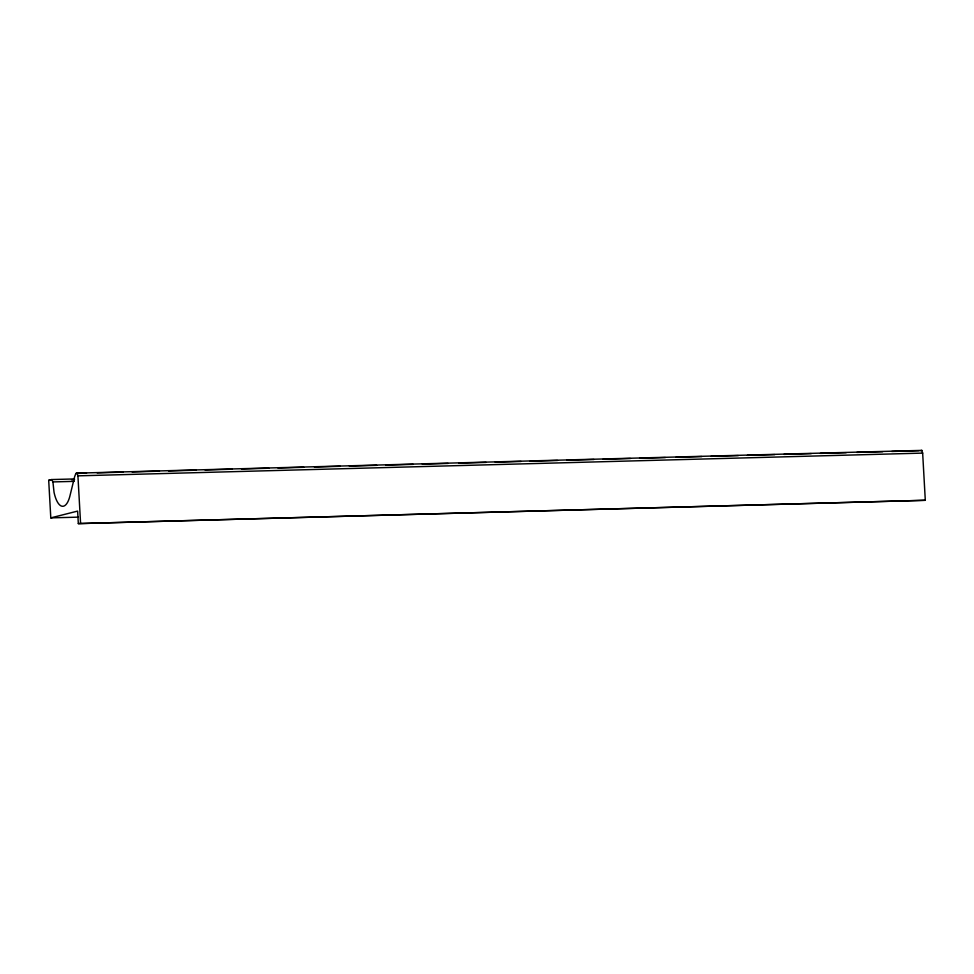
<?xml version="1.0" encoding="UTF-8"?>
<svg xmlns="http://www.w3.org/2000/svg" width="974" height="974" viewBox="0 0 974 974"><rect width="100%" height="100%" fill="white"/><g stroke="black" fill="none" stroke-linecap="round" stroke-linejoin="round"><path stroke-width="1.46" d="M50.794 517.876L77.628 511.094L78.322 523.61L925.3 500.295L922.658 453.105L921.806 450.39L77.068 473.145L75.899 473.437L74.657 476.615L70.189 494.889A26.225 9.411 88.5 0 1 54.033 492.284L52.925 481.923L51.695 479.561L48.7 480.316L50.794 517.876L78.151 517.145M78.322 523.61L925.3 500.295M920.637 450.682L921.806 450.39M75.899 473.437L86.528 473.157M97.169 472.865L122.992 472.171M132.111 471.927L159.456 471.185M168.575 470.941L195.92 470.211M205.039 469.955L232.384 469.224M241.503 468.981L268.848 468.238M277.967 467.995L303.791 467.301M314.432 467.009L340.255 466.315M349.374 466.071L376.719 465.341M385.838 465.085L413.183 464.354M422.302 464.111L448.125 463.417M458.766 463.125L486.111 462.394M495.23 462.139L521.053 461.445M530.173 461.201L557.518 460.471M566.637 460.215L593.982 459.484M603.101 459.241L630.446 458.498M639.565 458.255L665.388 457.561M676.029 457.269L701.852 456.575M710.971 456.331L738.316 455.601M747.435 455.345L774.78 454.614M783.9 454.371L811.245 453.628M820.364 453.385L846.187 452.691M856.828 452.399L882.651 451.705M891.77 451.461L919.115 450.731M77.068 473.145L77.92 475.848L922.658 453.105M51.695 479.561L74.487 478.94M48.7 480.316L51.744 480.231M71.492 479.707L74.523 479.622M52.925 481.923L74.194 481.351M77.92 475.848L80.562 523.05"/></g></svg>
